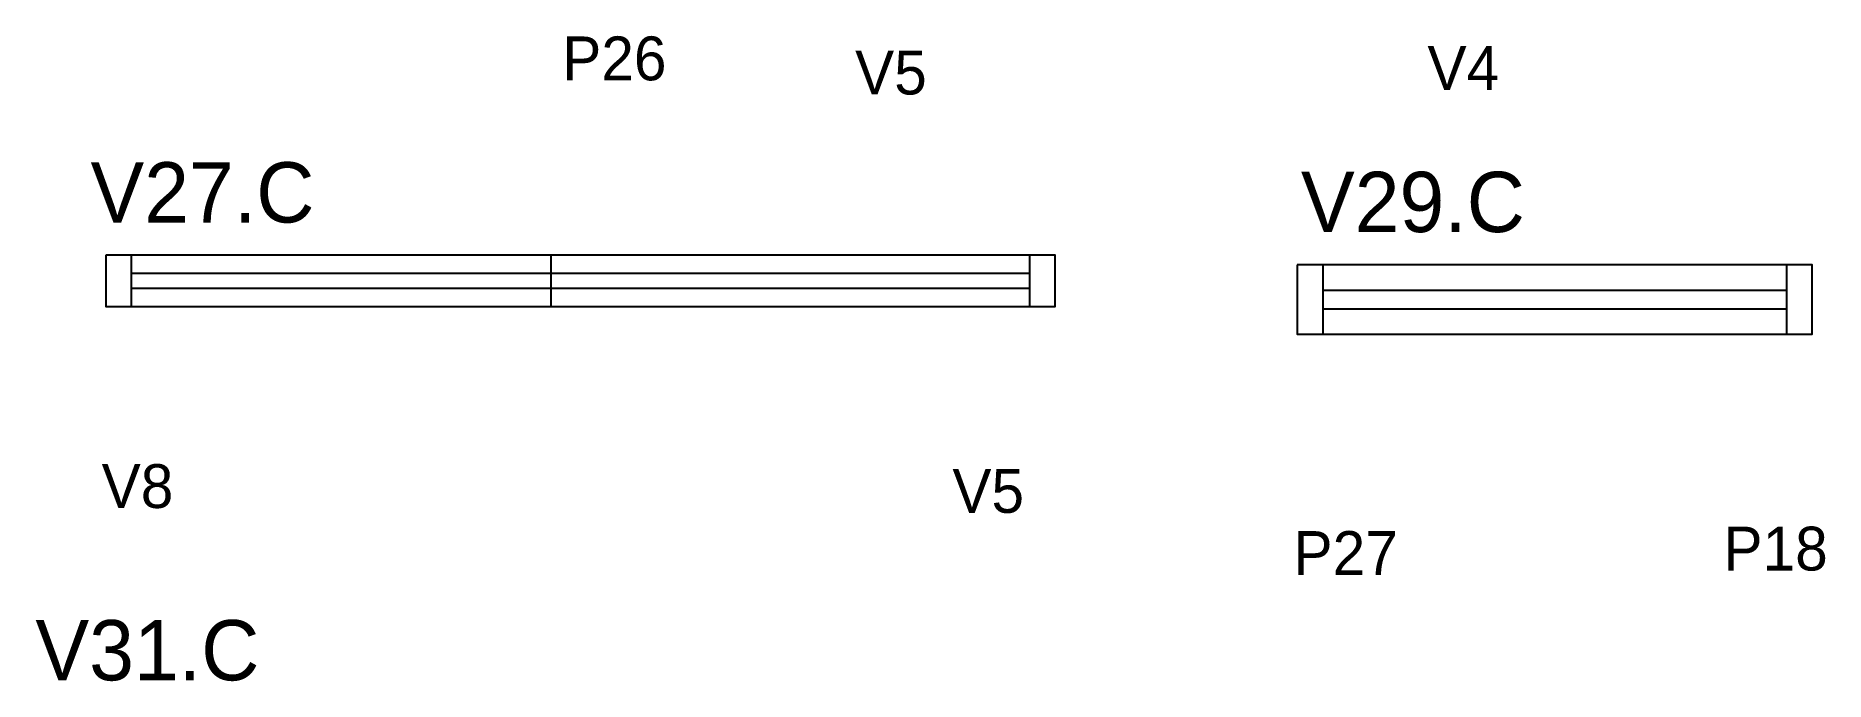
# Model space of a CAD drawing. Header units: metres. Extents: x 3962 to 4452, y -1056 to -880.
import ezdxf

# ---------------------------------------------------------------- set-up
doc = ezdxf.new("R2010")
doc.units = ezdxf.units.M
for name, color, linetype in [('5', 7, 'Continuous'), ('NOMENCLATURA', 7, 'Continuous'), ('Painéis', 7, 'Continuous'), ('SARR_2.2x7', 7, 'Continuous'), ('SARR_EDITAR', 7, 'Continuous')]:
    doc.layers.add(name, color=color, linetype=linetype)

msp = doc.modelspace()

# ---------------------------------------------------------------- linework, layer by layer
at = {"layer": 'Painéis', "color": 7, "lineweight": 25}
msp.add_line((4102.8, -953.85), (4102.8, -939.85), dxfattribs=at)
for points in [[(3980.8, -939.85), (3980.8, -953.85), (4240.8, -953.85), (4240.8, -939.85), (3980.8, -939.85)], [(4307.05, -942.47), (4307.05, -961.47), (4448.05, -961.47), (4448.05, -942.47), (4307.05, -942.47)]]:
    msp.add_lwpolyline(points, dxfattribs=at)
at = {"layer": 'SARR_2.2x7', "color": 7, "lineweight": 25}
for p, q in [((3987.8, -939.85), (3987.8, -953.85)), ((4233.8, -939.85), (4233.8, -953.85)), ((4314.05, -942.47), (4314.05, -961.47)), ((4441.05, -942.47), (4441.05, -961.47)), ((4441.05, -949.47), (4314.05, -949.47)), ((4314.05, -954.47), (4441.05, -954.47))]:
    msp.add_line(p, q, dxfattribs=at)
at = {"layer": 'SARR_EDITAR', "color": 7, "lineweight": 25}
for p, q in [((4233.8, -944.85), (3987.8, -944.85)), ((3987.8, -948.85), (4233.8, -948.85))]:
    msp.add_line(p, q, dxfattribs=at)

# ---------------------------------------------------------------- texts
at = {"layer": '5', "color": 7, "lineweight": 25}
for s, p in [('P26', (4105.8, -891.96)), ('V5', (4186, -895.84)), ('V4', (4342.74, -894.61)), ('V8', (3979.68, -1009.01)), ('V5', (4212.64, -1010.34)), ('P18', (4423.8, -1026.12)), ('P27', (4306.06, -1027.34))]:
    msp.add_text(s, height=12, dxfattribs=at).set_placement(p)
at = {"layer": 'NOMENCLATURA', "color": 7, "lineweight": 25}
for s, p in [('V27.C', (3976.61, -930.88)), ('V29.C', (4308.09, -933.5)), ('V31.C', (3961.54, -1056.18))]:
    msp.add_text(s, height=16.5, dxfattribs=at).set_placement(p)

doc.saveas('drawing.dxf')
